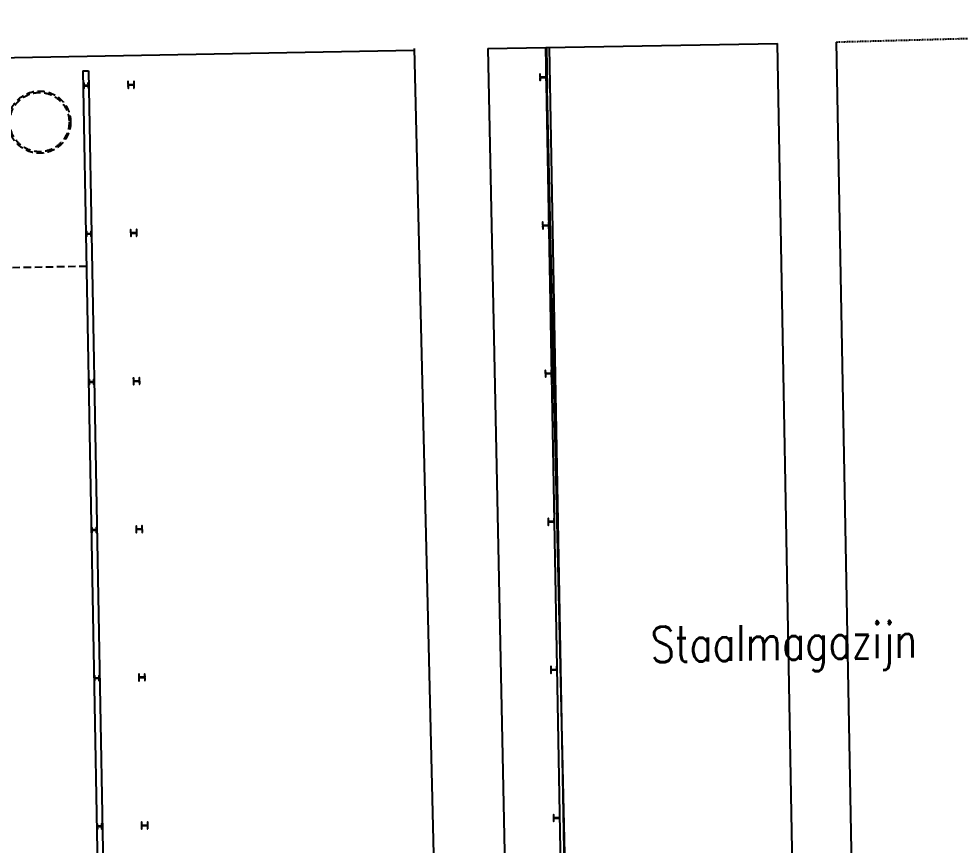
# Model space of a CAD drawing. Header units: millimetres. Extents: x 3476 to 38328, y 1439 to 26921.
# Drawn here: x 16885 to 20063, y 13554 to 16342 of the extents above; entities that cross this region are included whole.
import ezdxf

# ---------------------------------------------------------------- set-up
doc = ezdxf.new("R2010")
doc.units = ezdxf.units.MM
doc.header["$LTSCALE"] = 100
doc.header["$MEASUREMENT"] = 0
doc.linetypes.add('DASHED2', pattern=[0.375, 0.25, -0.125])
doc.linetypes.add('DOT', pattern=[0.055, 0.03, -0.025])
for name, color, linetype in [('A-CIRCULATIE', 4, 'CONTINUOUS'), ('A-KOLOM', 7, 'CONTINUOUS'), ('A-MUUR', 7, 'CONTINUOUS'), ('C-LINE-H025', 7, 'DASHED2'), ('CIRCULATIE', 4, 'DOT'), ('L-HULPLIJNEN', 7, 'CONTINUOUS'), ('TEKST', 4, 'CONTINUOUS')]:
    doc.layers.add(name, color=color, linetype=linetype)
doc.styles.add('ROMANS', font='romans', dxfattribs={"width": 0.7})

msp = doc.modelspace()

# ---------------------------------------------------------------- linework, layer by layer
at = {"layer": 'A-CIRCULATIE'}
for p, q in [((18220.3, 16241.66), (18316.45, 12212.84)), ((18469.32, 16241.66), (19446.09, 16259.56)), ((18469.32, 16241.66), (18552.35, 12197.75)), ((19532.21, 11560.35), (19446.09, 16259.56)), ((19732.18, 11564.02), (19646.05, 16263.23)), ((14678.72, 16172.19), (18220.41, 16237.1))]:
    msp.add_line(p, q, dxfattribs=at)
at = {"layer": 'A-KOLOM'}
for points in [[(18665.9, 16134.25), (18665.5, 16156.24), (18664.4, 16156.22), (18664.56, 16147.37, -0.4142135), (18662.79, 16145.54), (18647.59, 16145.26, -0.4142136), (18645.76, 16147.03), (18645.6, 16155.88), (18644.5, 16155.86), (18644.9, 16133.86), (18646, 16133.88), (18645.84, 16142.73, -0.4142136), (18647.61, 16144.56), (18662.8, 16144.84, -0.4142136), (18664.64, 16143.08), (18664.8, 16134.23)], [(18675.06, 15634.33), (18674.66, 15656.33), (18673.56, 15656.31), (18673.72, 15647.46, -0.4142135), (18671.95, 15645.63), (18656.76, 15645.35, -0.4142136), (18654.92, 15647.11), (18654.76, 15655.96), (18653.66, 15655.94), (18654.07, 15633.95), (18655.16, 15633.97), (18655, 15642.81, -0.4142136), (18656.77, 15644.65), (18671.97, 15644.93, -0.4142136), (18673.8, 15643.16), (18673.96, 15634.31)], [(17284.3, 15608.84), (17283.89, 15630.84), (17282.79, 15630.82), (17282.95, 15621.97, -0.4142135), (17281.19, 15620.14), (17265.99, 15619.86, -0.4142136), (17264.16, 15621.62), (17264, 15630.47), (17262.9, 15630.45), (17263.3, 15608.46), (17264.4, 15608.48), (17264.24, 15617.32, -0.4142136), (17266, 15619.16), (17281.2, 15619.44, -0.4142136), (17283.03, 15617.67), (17283.2, 15608.82)], [(18684.22, 15134.41), (18683.82, 15156.41), (18682.72, 15156.39), (18682.88, 15147.54, -0.4142135), (18681.12, 15145.71), (18665.92, 15145.43, -0.4142136), (18664.09, 15147.2), (18663.92, 15156.05), (18662.82, 15156.03), (18663.23, 15134.03), (18664.33, 15134.05), (18664.17, 15142.9, -0.4142136), (18665.93, 15144.73), (18681.13, 15145.01, -0.4142136), (18682.96, 15143.24), (18683.12, 15134.39)], [(18693.39, 14634.5), (18692.98, 14656.5), (18691.88, 14656.48), (18692.05, 14647.63, -0.4142135), (18690.28, 14645.79), (18675.08, 14645.52, -0.4142136), (18673.25, 14647.28), (18673.09, 14656.13), (18671.99, 14656.11), (18672.39, 14634.11), (18673.49, 14634.13), (18673.33, 14642.98, -0.4142136), (18675.09, 14644.82), (18690.29, 14645.09, -0.4142136), (18692.12, 14643.33), (18692.29, 14634.48)], [(18702.55, 14134.58), (18702.15, 14156.58), (18701.05, 14156.56), (18701.21, 14147.71, -0.4142135), (18699.44, 14145.88), (18684.24, 14145.6, -0.4142136), (18682.41, 14147.37), (18682.25, 14156.21), (18681.15, 14156.19), (18681.55, 14134.2), (18682.65, 14134.22), (18682.49, 14143.07, -0.4142136), (18684.26, 14144.9), (18699.45, 14145.18, -0.4142136), (18701.29, 14143.41), (18701.45, 14134.56)], [(18711.71, 13634.67), (18711.31, 13656.66), (18710.21, 13656.64), (18710.37, 13647.79, -0.4142135), (18708.6, 13645.96), (18693.41, 13645.68, -0.4142136), (18691.57, 13647.45), (18691.41, 13656.3), (18690.31, 13656.28), (18690.71, 13634.28), (18691.81, 13634.3), (18691.65, 13643.15, -0.4142136), (18693.42, 13644.98), (18708.62, 13645.26, -0.4142136), (18710.45, 13643.5), (18710.61, 13634.65)]]:
    msp.add_lwpolyline(points, format="xyb", close=True, dxfattribs=at)
at = {"layer": 'A-KOLOM', "color": 7}
for points in [[(17120.6, 16108.93), (17120.31, 16124.92), (17119.01, 16124.9), (17119.12, 16118.8, -0.4142135), (17117.65, 16117.27), (17107.25, 16117.08, -0.4142136), (17105.72, 16118.55), (17105.61, 16124.65), (17104.31, 16124.63), (17104.61, 16108.63), (17105.91, 16108.66), (17105.79, 16114.75, -0.4142136), (17107.27, 16116.28), (17117.66, 16116.47, -0.4142136), (17119.19, 16115), (17119.3, 16108.9)], [(17275.13, 16108.76), (17274.73, 16130.75), (17273.63, 16130.73), (17273.79, 16121.88, -0.4142135), (17272.03, 16120.05), (17256.83, 16119.77, -0.4142136), (17255, 16121.54), (17254.83, 16130.39), (17253.73, 16130.37), (17254.14, 16108.37), (17255.24, 16108.39), (17255.07, 16117.24, -0.4142136), (17256.84, 16119.07), (17272.04, 16119.35, -0.4142136), (17273.87, 16117.59), (17274.03, 16108.74)], [(17129.77, 15609.01), (17129.47, 15625.01), (17128.17, 15624.98), (17128.28, 15618.88, -0.4142135), (17126.81, 15617.36), (17116.41, 15617.17, -0.4142136), (17114.89, 15618.64), (17114.78, 15624.74), (17113.48, 15624.71), (17113.77, 15608.72), (17115.07, 15608.74), (17114.96, 15614.84, -0.4142136), (17116.43, 15616.37), (17126.83, 15616.56, -0.4142136), (17128.35, 15615.08), (17128.47, 15608.99)], [(17293.46, 15108.93), (17293.05, 15130.92), (17291.95, 15130.9), (17292.12, 15122.05, -0.4142135), (17290.35, 15120.22), (17275.15, 15119.94, -0.4142136), (17273.32, 15121.71), (17273.16, 15130.56), (17272.06, 15130.54), (17272.46, 15108.54), (17273.56, 15108.56), (17273.4, 15117.41, -0.4142136), (17275.17, 15119.24), (17290.36, 15119.52, -0.4142136), (17292.2, 15117.75), (17292.36, 15108.9)], [(17138.93, 15109.09), (17138.64, 15125.09), (17137.34, 15125.07), (17137.45, 15118.97, -0.4142135), (17135.98, 15117.44), (17125.58, 15117.25, -0.4142136), (17124.05, 15118.72), (17123.94, 15124.82), (17122.64, 15124.8), (17122.93, 15108.8), (17124.23, 15108.82), (17124.12, 15114.92, -0.4142136), (17125.59, 15116.45), (17135.99, 15116.64, -0.4142136), (17137.52, 15115.17), (17137.63, 15109.07)], [(17148.09, 14609.18), (17147.8, 14625.17), (17146.5, 14625.15), (17146.61, 14619.05, -0.4142135), (17145.14, 14617.52), (17134.74, 14617.33, -0.4142136), (17133.21, 14618.81), (17133.1, 14624.91), (17131.8, 14624.88), (17132.09, 14608.88), (17133.39, 14608.91), (17133.28, 14615.01, -0.4142136), (17134.75, 14616.53), (17145.15, 14616.72, -0.4142136), (17146.68, 14615.25), (17146.79, 14609.15)], [(17302.62, 14609.01), (17302.22, 14631.01), (17301.12, 14630.99), (17301.28, 14622.14, -0.4142135), (17299.51, 14620.3), (17284.32, 14620.03, -0.4142136), (17282.48, 14621.79), (17282.32, 14630.64), (17281.22, 14630.62), (17281.62, 14608.62), (17282.72, 14608.64), (17282.56, 14617.49, -0.4142136), (17284.33, 14619.33), (17299.53, 14619.6, -0.4142136), (17301.36, 14617.84), (17301.52, 14608.99)], [(17157.25, 14109.26), (17156.96, 14125.26), (17155.66, 14125.23), (17155.77, 14119.14, -0.4142135), (17154.3, 14117.61), (17143.9, 14117.42, -0.4142136), (17142.37, 14118.89), (17142.26, 14124.99), (17140.96, 14124.97), (17141.26, 14108.97), (17142.56, 14108.99), (17142.44, 14115.09, -0.4142136), (17143.92, 14116.62), (17154.31, 14116.81, -0.4142136), (17155.84, 14115.34), (17155.95, 14109.24)], [(17311.78, 14109.09), (17311.38, 14131.09), (17310.28, 14131.07), (17310.44, 14122.22, -0.4142135), (17308.68, 14120.39), (17293.48, 14120.11, -0.4142136), (17291.64, 14121.88), (17291.48, 14130.72), (17290.38, 14130.7), (17290.79, 14108.71), (17291.89, 14108.73), (17291.72, 14117.58, -0.4142136), (17293.49, 14119.41), (17308.69, 14119.69, -0.4142136), (17310.52, 14117.92), (17310.68, 14109.07)], [(17166.42, 13609.35), (17166.12, 13625.34), (17164.82, 13625.32), (17164.93, 13619.22, -0.4142135), (17163.46, 13617.69), (17153.06, 13617.5, -0.4142136), (17151.54, 13618.97), (17151.43, 13625.07), (17150.13, 13625.05), (17150.42, 13609.05), (17151.72, 13609.08), (17151.61, 13615.17, -0.4142136), (17153.08, 13616.7), (17163.48, 13616.89, -0.4142136), (17165, 13615.42), (17165.12, 13609.32)], [(17320.94, 13609.18), (17320.54, 13631.17), (17319.44, 13631.15), (17319.6, 13622.3, -0.4142135), (17317.84, 13620.47), (17302.64, 13620.19, -0.4142136), (17300.81, 13621.96), (17300.65, 13630.81), (17299.55, 13630.79), (17299.95, 13608.79), (17301.05, 13608.81), (17300.89, 13617.66, -0.4142136), (17302.65, 13619.49), (17317.85, 13619.77, -0.4142136), (17319.68, 13618.01), (17319.85, 13609.16)]]:
    msp.add_lwpolyline(points, format="xyb", close=True, dxfattribs=at)
at = {"layer": 'A-MUUR'}
for p, q in [((18663.87, 16245.23), (18739.2, 12134.92)), ((18675.86, 16245.45), (18751.2, 12135.14)), ((17102.04, 16166.59), (17121.04, 16166.94)), ((17102.04, 16166.59), (17176.77, 12089.28)), ((17121.04, 16166.94), (17195.77, 12089.63))]:
    msp.add_line(p, q, dxfattribs=at)
at = {"layer": 'C-LINE-H025', "color": 7}
msp.add_line((17114.14, 15506.71), (16814.69, 15501.22), dxfattribs=at)
for radius in [105, 100]:
    msp.add_circle((16955.38, 15993.65), radius, dxfattribs=at)
at = {"layer": 'CIRCULATIE'}
msp.add_line((22598.98, 16342.28), (19646.05, 16263.23), dxfattribs=at)
at = {"layer": 'L-HULPLIJNEN'}
for p in [(18667.23, 16245.29), (18761.99, 12104.16)]:
    msp.add_line(p, (18669.35, 16107.74), dxfattribs=at)

# ---------------------------------------------------------------- texts
at = {"layer": 'TEKST', "color": 7, "style": 'ROMANS', "oblique": 1.05, "width": 0.8}
msp.add_text('Staalmagazijn', height=120, rotation=1.05, dxfattribs=at).set_placement((19017.94, 14170.37))

doc.saveas('drawing.dxf')
